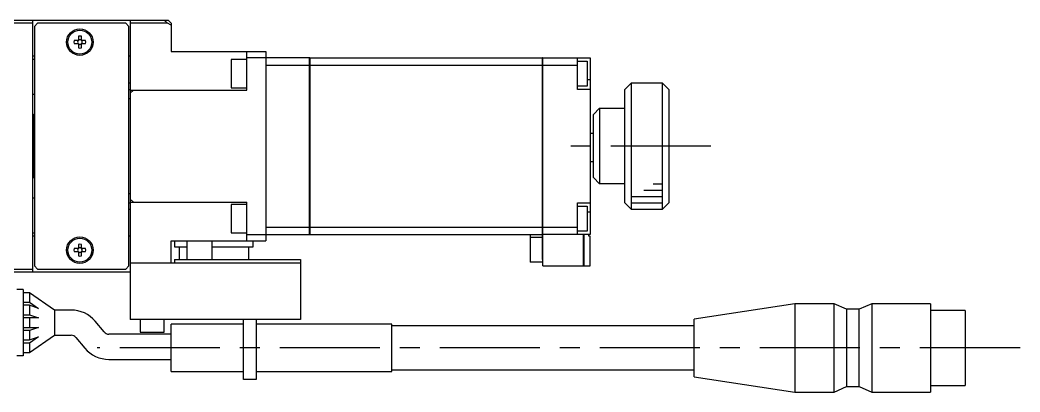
# Model space of a CAD drawing. Extents: x 0 to 674, y -8 to 376.
# Drawn here: x 515.7 to 674.4, y 227.4 to 286.4 of the extents above; entities that cross this region are included whole.
import ezdxf

# ---------------------------------------------------------------- set-up
doc = ezdxf.new("R2010")
doc.units = 0
doc.header["$LTSCALE"] = 0.5
doc.linetypes.add('CENTER', pattern=[50.8, 31.75, -6.35, 6.35, -6.35])
for name, color, linetype in [('MSM_CENTER', 1, 'CENTER'), ('MSM_CONTINUOUS', 7, 'CONTINUOUS'), ('MSM_NARROW', 5, 'CONTINUOUS')]:
    doc.layers.add(name, color=color, linetype=linetype)

msp = doc.modelspace()

# ---------------------------------------------------------------- linework, layer by layer
at = {"layer": 'MSM_CENTER'}
for p, q in [((625.37, 266.44), (601.45, 266.44)), ((674.42, 234.44), (527.94, 234.44))]:
    msp.add_line(p, q, dxfattribs=at)
at = {"layer": 'MSM_CONTINUOUS'}
for p, q in [((495.7, 286.44), (539.2, 286.44)), ((517.7, 285.94), (495.7, 285.94)), ((517.7, 286.44), (517.7, 246.44)), ((518.5, 285.94), (518, 285.44)), ((532.5, 285.94), (518.5, 285.94)), ((533, 285.44), (532.5, 285.94)), ((533.2, 286.44), (533.2, 238.94)), ((539.09, 285.94), (533.2, 285.94)), ((539.09, 285.94), (538.59, 286.44)), ((539.7, 285.64), (539.09, 285.94)), ((539.2, 286.44), (539.7, 285.94)), ((539.7, 285.94), (539.7, 281.44)), ((518, 285.44), (518, 247.44)), ((533, 247.44), (533, 285.44)), ((524.96, 283.18), (524.28, 283.18)), ((524.28, 282.7), (524.96, 282.7)), ((524.96, 283.86), (524.96, 283.18)), ((524.96, 282.7), (524.96, 282.02)), ((525.44, 283.18), (525.44, 283.86)), ((526.12, 283.18), (525.44, 283.18)), ((525.44, 282.02), (525.44, 282.7)), ((525.44, 282.7), (526.12, 282.7)), ((539.7, 281.44), (554.7, 281.44)), ((551.7, 275.34), (551.7, 281.44)), ((554.7, 281.44), (554.7, 251.44)), ((518, 280.69), (517.7, 280.69)), ((518, 280.19), (517.7, 280.19)), ((533.2, 280.69), (533, 280.69)), ((549.2, 280.19), (549.2, 275.69)), ((551.7, 280.19), (549.2, 280.19)), ((561.65, 280.44), (551.7, 280.44)), ((561.65, 252.44), (561.65, 280.44)), ((561.7, 280.43), (561.65, 280.43)), ((561.7, 280.44), (598.65, 280.44)), ((561.7, 280.44), (561.7, 252.44)), ((598.65, 248.44), (598.65, 280.44)), ((598.7, 280.43), (598.65, 280.43)), ((598.7, 247.44), (598.7, 280.44)), ((598.7, 280.44), (606.2, 280.44)), ((604.2, 275.44), (604.2, 280.44)), ((604.2, 279.94), (605.7, 279.94)), ((605.7, 279.94), (605.7, 275.94)), ((606.2, 280.44), (606.2, 252.44)), ((554.7, 279.29), (561.65, 279.29)), ((561.7, 279.28), (561.65, 279.28)), ((561.7, 279.29), (598.65, 279.29)), ((598.7, 279.28), (598.65, 279.28)), ((598.7, 279.29), (604.2, 279.29)), ((533.2, 276.44), (533, 276.44)), ((606.2, 276.94), (605.7, 276.94)), ((612.7, 276.44), (611.7, 275.44)), ((612.7, 276.44), (612.7, 256.44)), ((617.7, 276.44), (612.7, 276.44)), ((617.7, 256.44), (617.7, 276.44)), ((618.7, 275.44), (617.7, 276.44)), ((517.7, 274.69), (518, 274.69)), ((533, 275.44), (533.2, 275.44)), ((533.2, 274.84), (533.7, 275.34)), ((533.2, 275.34), (551.7, 275.34)), ((549.2, 275.69), (551.7, 275.69)), ((605.7, 275.94), (604.2, 275.94)), ((606.2, 275.44), (604.2, 275.44)), ((611.7, 257.44), (611.7, 275.44)), ((618.7, 275.44), (618.7, 257.44)), ((533.2, 273.94), (533, 273.94)), ((517.9, 271.44), (517.7, 271.24)), ((517.9, 271.44), (517.9, 261.44)), ((518, 271.44), (517.9, 271.44)), ((607.7, 272.44), (606.7, 271.44)), ((606.7, 261.44), (606.7, 271.44)), ((607.7, 272.44), (611.7, 272.44)), ((607.7, 272.44), (607.7, 260.44)), ((606.7, 268.44), (606.2, 268.44)), ((606.7, 263.94), (606.2, 263.94)), ((517.7, 261.64), (517.9, 261.44)), ((517.9, 261.44), (518, 261.44)), ((606.7, 261.44), (607.7, 260.44)), ((611.7, 260.44), (607.7, 260.44)), ((533, 258.94), (533.2, 258.94)), ((518, 258.19), (517.7, 258.19)), ((533, 257.44), (533.2, 257.44)), ((533.7, 257.54), (533.2, 258.04)), ((533.2, 257.54), (551.7, 257.54)), ((549.2, 257.19), (549.2, 252.69)), ((551.7, 257.19), (549.2, 257.19)), ((551.7, 251.44), (551.7, 257.54)), ((604.2, 257.44), (606.2, 257.44)), ((604.2, 252.44), (604.2, 257.44)), ((611.7, 257.44), (612.7, 256.44)), ((617.7, 256.44), (618.7, 257.44)), ((533, 256.44), (533.2, 256.44)), ((604.2, 256.94), (605.7, 256.94)), ((605.7, 256.94), (605.7, 252.94)), ((606.2, 255.94), (605.7, 255.94)), ((612.7, 256.44), (617.7, 256.44)), ((517.7, 252.69), (518, 252.69)), ((549.2, 252.69), (551.7, 252.69)), ((551.7, 252.44), (561.65, 252.44)), ((554.7, 253.6), (561.65, 253.6)), ((561.7, 253.6), (561.65, 253.6)), ((561.7, 252.45), (561.65, 252.45)), ((561.7, 253.6), (598.65, 253.6)), ((561.7, 252.44), (598.65, 252.44)), ((596.7, 252.44), (596.7, 248.04)), ((598.7, 253.6), (598.65, 253.6)), ((598.7, 252.45), (598.65, 252.45)), ((598.7, 253.6), (604.2, 253.6)), ((606.2, 252.44), (598.7, 252.44)), ((605.7, 252.94), (604.2, 252.94)), ((605.15, 247.44), (605.15, 252.44)), ((605.2, 252.44), (605.2, 247.44)), ((606, 252.14), (606, 252.44)), ((517.7, 252.19), (518, 252.19)), ((524.96, 250.86), (524.96, 250.18)), ((525.44, 250.18), (525.44, 250.86)), ((533, 252.19), (533.2, 252.19)), ((539.7, 247.94), (539.7, 251.44)), ((539.7, 251.44), (554.7, 251.44)), ((540.2, 251.44), (540.2, 250.44)), ((542.2, 251.44), (542.2, 248.44)), ((546.2, 248.44), (546.2, 251.44)), ((552.7, 250.44), (552.7, 251.44)), ((598.65, 251.94), (596.7, 251.94)), ((606.2, 252.14), (606, 252.14)), ((606.2, 247.44), (606.2, 252.14)), ((524.96, 250.18), (524.28, 250.18)), ((524.28, 249.7), (524.96, 249.7)), ((524.96, 249.7), (524.96, 249.02)), ((526.12, 250.18), (525.44, 250.18)), ((525.44, 249.02), (525.44, 249.7)), ((525.44, 249.7), (526.12, 249.7)), ((540.2, 250.44), (542.2, 250.44)), ((540.95, 250.44), (540.95, 248.44)), ((546.2, 250.44), (552.7, 250.44)), ((551.95, 250.44), (551.95, 248.44)), ((533.2, 247.94), (560.2, 247.94)), ((540.2, 248.44), (560.2, 248.44)), ((540.2, 248.44), (540.2, 247.94)), ((560.2, 248.44), (560.2, 238.94)), ((598.7, 248.04), (596.7, 248.04)), ((598.7, 248.44), (598.65, 248.44)), ((533.2, 246.44), (455.7, 246.44)), ((495.7, 246.94), (517.7, 246.94)), ((518, 247.44), (518.5, 246.94)), ((518.5, 246.94), (532.5, 246.94)), ((532.5, 246.94), (533, 247.44)), ((598.7, 247.44), (605.15, 247.44)), ((605.2, 247.49), (605.15, 247.49)), ((605.2, 247.44), (606.2, 247.44)), ((516.2, 243.69), (515.2, 243.69)), ((516.2, 243.69), (516.2, 233.19)), ((517.2, 243.19), (516.2, 243.19)), ((521.2, 240.44), (517.2, 243.19)), ((517.2, 243.19), (517.2, 241.69)), ((516.2, 241.69), (517.2, 241.69)), ((517.2, 241.69), (518.66, 240.69)), ((638.7, 241.44), (622.7, 239.01)), ((644.9, 241.44), (638.7, 241.44)), ((638.7, 241.44), (638.7, 227.44)), ((646.9, 240.59), (644.9, 241.44)), ((644.9, 227.44), (644.9, 241.44)), ((650.9, 241.44), (648.9, 240.59)), ((660.2, 241.44), (650.9, 241.44)), ((650.9, 241.44), (650.9, 227.44)), ((660.2, 241.44), (660.2, 227.44)), ((517.2, 241.19), (516.2, 241.19)), ((516.2, 239.69), (517.2, 239.69)), ((518.66, 240.69), (517.2, 241.19)), ((517.2, 241.19), (517.2, 239.69)), ((517.2, 239.69), (518.66, 239.19)), ((521.2, 240.44), (521.2, 236.44)), ((523.8, 240.44), (521.2, 240.44)), ((648.9, 240.59), (646.9, 240.59)), ((646.9, 240.59), (646.9, 228.29)), ((648.9, 228.29), (648.9, 240.59)), ((665.7, 240.39), (660.2, 240.39)), ((665.7, 240.39), (665.7, 228.49)), ((518.66, 239.19), (516.2, 239.19)), ((517.2, 239.19), (517.2, 237.69)), ((529.05, 236.97), (527.63, 238.66)), ((560.2, 238.94), (533.2, 238.94)), ((534.8, 238.94), (534.8, 236.94)), ((538.6, 236.94), (538.6, 238.94)), ((539.7, 230.69), (539.7, 238.19)), ((551.2, 238.19), (539.7, 238.19)), ((551.2, 229.44), (551.2, 238.94)), ((553.2, 238.94), (553.2, 229.44)), ((574.7, 238.19), (553.2, 238.19)), ((574.7, 230.69), (574.7, 238.19)), ((622.7, 229.87), (622.7, 239.01)), ((516.2, 237.69), (518.66, 237.69)), ((517.2, 237.19), (516.2, 237.19)), ((518.66, 237.69), (517.2, 237.19)), ((517.2, 237.19), (517.2, 235.69)), ((539.7, 236.61), (529.81, 236.61)), ((534.8, 236.94), (538.6, 236.94)), ((622.7, 237.94), (574.7, 237.94)), ((516.2, 235.69), (517.2, 235.69)), ((517.2, 235.19), (516.2, 235.19)), ((517.2, 233.69), (521.2, 236.44)), ((518.66, 236.19), (517.2, 235.19)), ((517.2, 235.69), (518.66, 236.19)), ((517.2, 235.19), (517.2, 233.69)), ((521.2, 236.44), (523.8, 236.44)), ((524.57, 236.09), (525.98, 234.4)), ((516.2, 233.69), (517.2, 233.69)), ((516.2, 233.19), (515.2, 233.19)), ((529.81, 232.61), (539.7, 232.61)), ((539.7, 230.69), (551.2, 230.69)), ((553.2, 230.69), (574.7, 230.69)), ((574.7, 230.94), (622.7, 230.94)), ((553.2, 229.44), (551.2, 229.44)), ((622.7, 229.87), (638.7, 227.44)), ((638.7, 227.44), (644.9, 227.44)), ((644.9, 227.44), (646.9, 228.29)), ((646.9, 228.29), (648.9, 228.29)), ((648.9, 228.29), (650.9, 227.44)), ((650.9, 227.44), (660.2, 227.44)), ((660.2, 228.49), (665.7, 228.49))]:
    msp.add_line(p, q, dxfattribs=at)
for centre, radius in [((525.2, 282.94), 2.1), ((525.2, 282.94), 1.9), ((525.2, 249.94), 2.1), ((525.2, 249.94), 1.9)]:
    msp.add_circle(centre, radius, dxfattribs=at)
for centre, radius, start, end in [((525.2, 282.94), 0.95, 165.3667, 194.6333), ((525.2, 282.94), 0.365, 138.8496, 221.1504), ((525.2, 282.94), 0.95, 75.3667, 104.6333), ((525.2, 282.94), 0.365, 48.8496, 131.1504), ((525.2, 282.94), 0.365, 228.8496, 311.1504), ((525.2, 282.94), 0.365, 318.8496, 41.1504), ((525.2, 282.94), 0.95, 345.3667, 14.6333), ((525.2, 282.94), 0.95, 255.3667, 284.6333), ((525.2, 249.94), 0.95, 75.3667, 104.6333), ((525.2, 249.94), 0.95, 165.3667, 194.6333), ((525.2, 249.94), 0.365, 138.8496, 221.1504), ((525.2, 249.94), 0.365, 48.8496, 131.1504), ((525.2, 249.94), 0.365, 228.8496, 311.1504), ((525.2, 249.94), 0.365, 318.8496, 41.1504), ((525.2, 249.94), 0.95, 345.3667, 14.6333), ((525.2, 249.94), 0.95, 255.3667, 284.6333), ((523.8, 235.44), 5, 40, 90), ((529.81, 237.61), 1, 220, 270), ((523.8, 235.44), 1, 40, 90), ((529.81, 237.61), 5, 220, 270)]:
    msp.add_arc(centre, radius, start, end, dxfattribs=at)
at = {"layer": 'MSM_NARROW'}
for p, q in [((616.2, 260.44), (617.7, 260.44)), ((614.7, 259.44), (617.7, 259.44)), ((612.7, 258.44), (617.7, 258.44)), ((612.7, 257.44), (617.7, 257.44))]:
    msp.add_line(p, q, dxfattribs=at)

doc.saveas('drawing.dxf')
